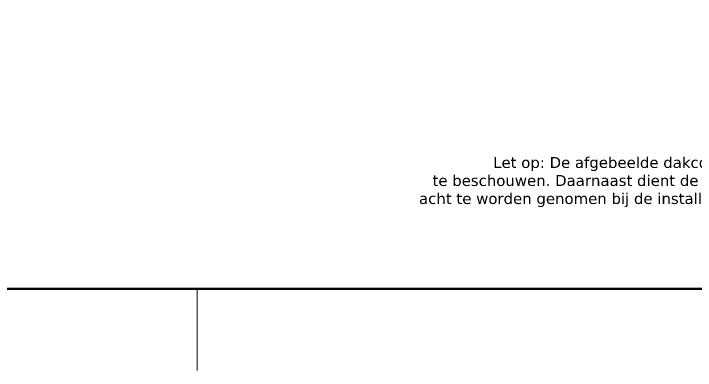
# Model space of a CAD drawing. Header units: millimetres. Extents: x -435 to 27166, y -19117 to 26500.
# Drawn here: x 24568 to 25196, y 18219 to 18547 of the extents above; entities that cross this region are included whole.
import ezdxf

# ---------------------------------------------------------------- set-up
doc = ezdxf.new("R2010")
doc.units = ezdxf.units.MM
for name, color, linetype, lineweight in [('Daglichtkoepel_Bitumen-P1-v1DWG_dwg', 8, 'Continuous', 13), ('R-H cont 0_18', 7, 'Continuous', 18), ('R-H cont 0_50', 50, 'Continuous', 50), ('VELUX_TEXT', 250, 'Continuous', 13)]:
    doc.layers.add(name, color=color, linetype=linetype, lineweight=lineweight)
doc.styles.add('Verdana_3', font='verdana.ttf', dxfattribs={"height": 254})

# ---------------------------------------------------------------- blocks, each defined once
blk = doc.blocks.new('Daglichtkoepel_Bitumen-P1-v1DWG_dwg_frame-3211647-Details Appartement')
at = {"layer": 'R-H cont 0_18'}
blk.add_line((3301, -177.8), (3301, 203.2), dxfattribs=at)
at = {"layer": 'R-H cont 0_50', "flags": 128}
blk.add_lwpolyline([(660.4, 7340.6), (10515.6, 7340.6), (10515.6, 203.2), (660.4, 203.2)], close=True, dxfattribs=at)
blk = doc.blocks.new('Daglichtkoepel_Bitumen-P1-v1DWG_dwg_VELUX frame-3211648-Details Appartement')
at = {"xscale": 5, "yscale": 5, "zscale": 5}
blk.add_blockref('Daglichtkoepel_Bitumen-P1-v1DWG_dwg_frame-3211647-Details Appartement', (1270, 1270), dxfattribs=at)
blk = doc.blocks.new('Daglichtkoepel_Bitumen-P1-v1DWG_dwg-3211646-Details Appartement')
blk.add_blockref('Daglichtkoepel_Bitumen-P1-v1DWG_dwg_VELUX frame-3211648-Details Appartement', (0, 0))
at = {"layer": 'VELUX_TEXT', "color": 7, "insert": (34990, 5365), "char_height": 254, "width": 14290.08, "attachment_point": 3, "line_spacing_factor": 0.994243, "style": 'Verdana_3'}
blk.add_mtext('Let op: De afgebeelde dakconstructie is slechts als richtlijn\\Pte beschouwen. Daarnaast dient de bestaande bouwregelgeving in\\Pacht te worden genomen bij de installatie van het VELUX dakvenster', dxfattribs=at)

msp = doc.modelspace()

# ---------------------------------------------------------------- block references
at = {"layer": 'Daglichtkoepel_Bitumen-P1-v1DWG_dwg', "color": 250, "xscale": 0.0393700796202811, "yscale": 0.0393700796202811, "zscale": 0.0393700796202811}
msp.add_blockref('Daglichtkoepel_Bitumen-P1-v1DWG_dwg-3211646-Details Appartement', (24037.5, 18203.96), dxfattribs=at)

doc.saveas('drawing.dxf')
